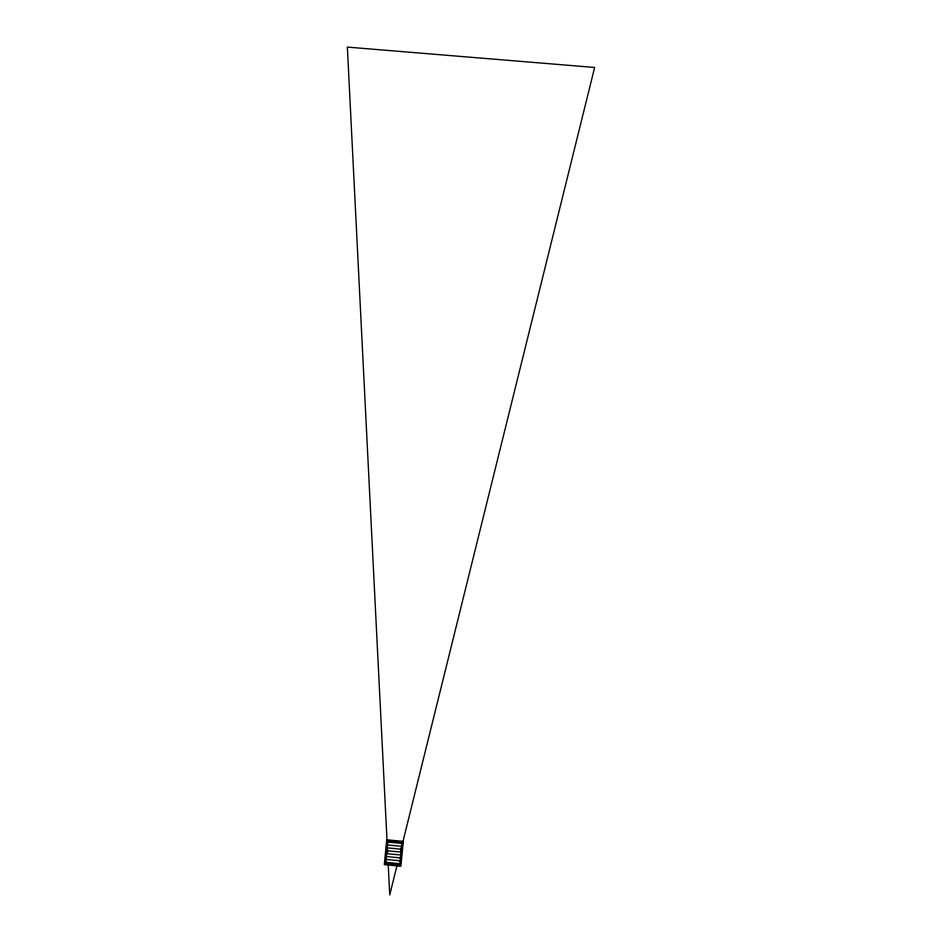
<?xml version="1.0" encoding="UTF-8"?>
<svg xmlns="http://www.w3.org/2000/svg" width="942" height="942" viewBox="0 0 942 942"><rect width="100%" height="100%" fill="white"/><g stroke="black" fill="none" stroke-linecap="round" stroke-linejoin="round"><path stroke-width="1.41" d="M397.159 864.944L389.741 894.9L388.198 864.049M400.691 850.673L594.649 67.459L347.351 47.1L387.609 852.286M387.763 842.042L401.845 843.408M387.48 844.939L401.563 846.305M387.197 847.847L401.28 849.213M386.927 850.744L400.998 852.11M386.644 853.64L400.715 855.006M386.361 856.537L400.432 857.903M386.079 859.434L400.162 860.8M385.796 862.33L399.879 863.696M386.726 839.793L384.324 864.638L400.88 866.24L403.294 841.406L386.726 839.793M387.857 841.159L385.678 863.52L399.761 864.886L401.928 842.525L387.857 841.159"/></g></svg>
